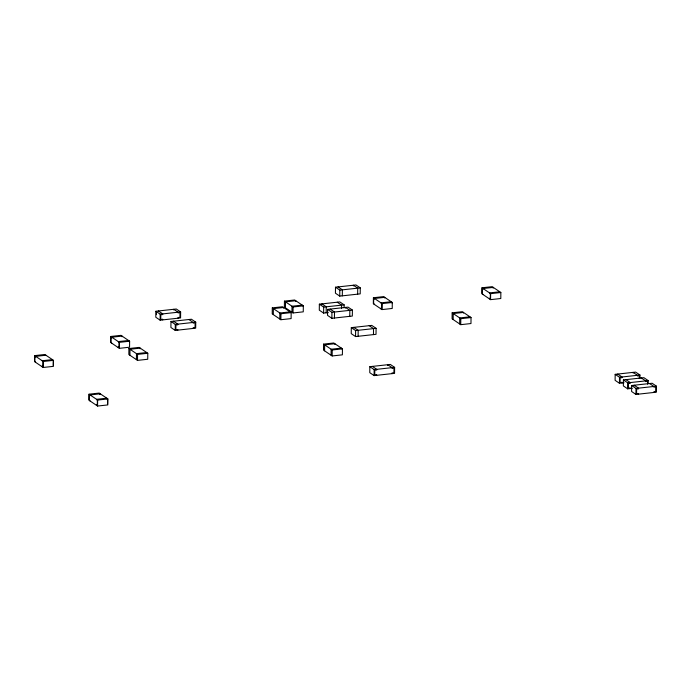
<?xml version="1.0" encoding="UTF-8"?>
<svg xmlns="http://www.w3.org/2000/svg" width="691" height="691" viewBox="0 0 691 691"><rect width="100%" height="100%" fill="white"/><g stroke="black" fill="none" stroke-linecap="round" stroke-linejoin="round"><path stroke-width="1.04" d="M34.61 355.623L34.55 361.618L43.205 367.474L53.432 366.351L53.501 360.356L44.846 354.5L34.61 355.623L43.265 361.479L53.501 360.356M35.63 362.352L34.826 361.134L34.878 356.47L35.69 357.022L35.699 356.357L45.926 355.234M42.125 366.74L42.134 366.075L42.946 366.627L42.989 361.963L42.186 360.754L52.412 359.622L52.412 360.296M43.205 367.474L43.265 361.479M53.172 365.504L53.224 360.84M88.984 394.198L88.914 400.193L97.569 406.049L107.805 404.926L107.865 398.932L99.21 393.075L88.984 394.198L97.638 400.054L107.865 398.932M90.003 400.918L89.191 399.709L89.243 395.045L90.055 395.598L90.063 394.932L100.29 393.801L100.281 394.475L99.469 393.922M96.49 405.315L96.498 404.65L97.31 405.202L97.362 400.538L96.55 399.32L106.785 398.197L106.777 398.862M97.569 406.049L97.638 400.054M107.537 404.08L107.589 399.415M110.733 336.474L110.672 342.468L119.327 348.333L129.554 347.21L129.623 341.216L120.968 335.351L110.733 336.474L119.388 342.339L129.623 341.216M111.752 343.202L110.949 341.985L111.001 337.32L111.812 337.873L111.812 337.208L122.048 336.085L122.039 336.75M118.247 347.599L118.256 346.934L119.059 347.478L119.111 342.822L118.308 341.604L128.535 340.482L129.338 341.7M119.327 348.333L119.388 342.339M128.906 348.532L128.846 354.518L137.5 360.382L147.727 359.26L147.788 353.265L139.133 347.4L128.906 348.532L137.561 354.388L147.788 353.265M129.925 355.252L129.986 349.257L140.221 348.134L140.213 348.8M136.412 359.648L136.481 353.654L146.708 352.531M137.5 360.382L137.561 354.388M155.855 311.252L155.795 317.247L160.122 320.175L180.576 317.929L180.636 311.935L176.309 309.007L155.855 311.252L160.182 314.18L180.636 311.935M156.46 314.638L156.486 311.848M160.122 320.175L160.182 314.18M162.679 319.89L162.679 319.225L160.761 319.441L160.813 314.776L162.731 314.56L162.739 313.895L158.412 310.967M170.971 321.479L170.902 327.474L175.229 330.41L195.691 328.165L195.752 322.17L191.424 319.233L170.971 321.479L175.298 324.416L195.752 322.17M173.519 321.868L173.527 321.203L177.855 324.131L177.846 324.796L175.929 325.012L175.877 329.667L177.794 329.46L177.786 330.125M173.752 309.948L173.752 309.283L178.079 312.211L178.079 312.876L179.997 312.669L179.945 317.333L178.028 317.54L178.019 318.205M175.229 330.41L175.298 324.416M193.135 328.441L193.143 327.776L195.061 327.569L195.112 322.904L193.186 323.112L193.195 322.447L188.868 319.518M272.289 307.875L272.219 313.869L280.874 319.726L291.11 318.603L291.17 312.608L282.515 306.752L272.289 307.875L280.943 313.731L291.17 312.608M273.308 314.604L273.368 308.609L283.595 307.486L283.586 308.151M279.795 319L279.855 313.006L290.09 311.883L290.082 312.548M280.874 319.726L280.943 313.731M284.442 301.112L284.381 307.106L293.036 312.963L303.263 311.84L303.323 305.854L294.668 299.989L284.442 301.112L293.096 306.977L303.323 305.854M285.461 307.84L285.521 301.846L295.748 300.723L295.748 301.388M291.947 312.237L292.017 306.243L302.243 305.12L302.235 305.785M293.036 312.963L293.096 306.977M344.109 307.849L344.144 304.852L339.817 301.915L319.354 304.17L319.294 310.155L323.621 313.092L328.225 312.582M321.902 304.55L321.911 303.885L326.238 306.813L326.178 312.807M323.621 313.092L323.682 307.098L319.354 304.17M323.569 344.109L323.509 350.104L332.164 355.96L342.39 354.837L342.451 348.843L333.796 342.986L323.569 344.109L332.224 349.974L342.451 348.843M324.589 350.838L324.649 344.844L334.885 343.721L334.876 344.386M327.603 309.378L327.543 315.372L331.87 318.309L352.332 316.055L352.393 310.06L348.065 307.132L327.603 309.378L331.939 312.315L352.393 310.06M331.084 355.234L331.144 349.24L341.371 348.117L341.363 348.782M331.87 318.309L331.939 312.315M332.164 355.96L332.224 349.974M334.427 318.024L334.496 312.03L330.168 309.102M335.489 287.197L335.429 293.191L339.756 296.119L360.21 293.874L360.279 287.879L355.951 284.951L335.489 287.197L339.817 290.125L360.279 287.879M339.756 296.119L339.817 290.125M341.553 308.592L341.587 305.128L337.26 302.2M342.313 295.843L342.373 289.849L338.046 286.912M345.5 308.082L345.509 307.417L349.836 310.345L349.776 316.34M351.296 327.646L351.235 333.641L355.563 336.569L376.025 334.323L376.085 328.329L371.758 325.401L351.296 327.646L355.623 330.574L376.085 328.329M353.386 285.901L353.395 285.228L357.722 288.164L357.653 294.159M353.852 328.035L353.852 327.37L358.18 330.298L358.119 336.292M355.563 336.569L355.623 330.574M369.832 366.679L369.771 372.674L374.099 375.602L394.561 373.356L394.621 367.362L390.294 364.433L369.832 366.679L374.159 369.616L394.621 367.362M373.399 297.735L373.339 303.729L381.993 309.585L392.22 308.462L392.289 302.468L383.626 296.612L373.399 297.735L382.054 303.591L392.289 302.468M373.468 334.608L373.529 328.614L369.201 325.677M374.418 304.463L373.615 303.245L373.667 298.581L374.479 299.134L374.479 298.469L384.714 297.346L384.706 298.011M374.099 375.602L374.159 369.616M376.655 375.325L376.664 374.66L374.747 374.868L374.798 370.212L376.716 369.996L376.716 369.331L372.389 366.403M380.914 308.851L380.914 308.186L381.726 308.739L381.778 304.075L380.974 302.857L391.201 301.734L392.004 302.952M381.993 309.585L382.054 303.591M387.729 365.384L387.737 364.718L392.065 367.647L392.056 368.312L393.974 368.104L393.93 372.76L392.004 372.976L392.004 373.641M452.147 312.816L452.087 318.81L460.742 324.675L470.968 323.543L471.037 317.558L462.383 311.693L452.147 312.816L460.802 318.681L471.037 317.558M453.166 319.544L453.227 313.55L463.462 312.427L463.454 313.092M459.662 323.941L459.722 317.946L469.949 316.824L469.949 317.489M460.742 324.675L460.802 318.681M481.973 287.793L481.912 293.779L490.567 299.644L500.794 298.521L500.854 292.526L492.199 286.67L481.973 287.793L490.627 293.649L500.854 292.526M482.992 294.513L482.188 293.304L482.232 288.639L483.044 289.184L483.052 288.518L493.288 287.396L493.279 288.061L492.467 287.516M489.478 298.909L489.487 298.244L490.299 298.797L490.351 294.133L489.548 292.915L499.774 291.792M490.567 299.644L490.627 293.649M639.926 378.02L639.961 375.023L635.634 372.095L615.171 374.341L615.111 380.335L619.438 383.263L624.042 382.754M619.438 383.263L619.499 377.269L615.171 374.341M621.995 382.978L622.004 382.313L620.086 382.529L620.138 377.865L622.055 377.657L622.055 376.992L617.728 374.056M648.175 383.6L648.21 380.603L643.882 377.675L623.42 379.92L623.36 385.915L627.687 388.843L632.291 388.342M627.687 388.843L627.748 382.849L623.42 379.92M630.244 388.567L630.244 387.901L628.326 388.109L628.378 383.445L630.296 383.237L630.304 382.572L625.977 379.644M631.66 385.5L631.6 391.495L635.927 394.431L656.39 392.177L656.45 386.183L652.123 383.255L631.66 385.5L635.988 388.437L656.45 386.183M633.068 373.036L633.077 372.371L637.404 375.299L637.396 375.973L639.313 375.757L639.287 378.556M634.217 385.889L634.217 385.224L638.544 388.152L638.544 388.817L636.627 389.033L636.575 393.689L638.493 393.481L638.484 394.146M635.927 394.431L635.988 388.437M641.317 378.625L641.317 377.951L645.644 380.888L645.644 381.553L647.562 381.337L647.527 384.136M653.833 392.462L653.833 391.797L655.759 391.581L655.802 386.925L653.885 387.133L653.893 386.468L649.566 383.54M323.682 307.098L344.144 304.852M619.499 377.269L639.961 375.023M627.748 382.849L648.21 380.603"/></g></svg>
